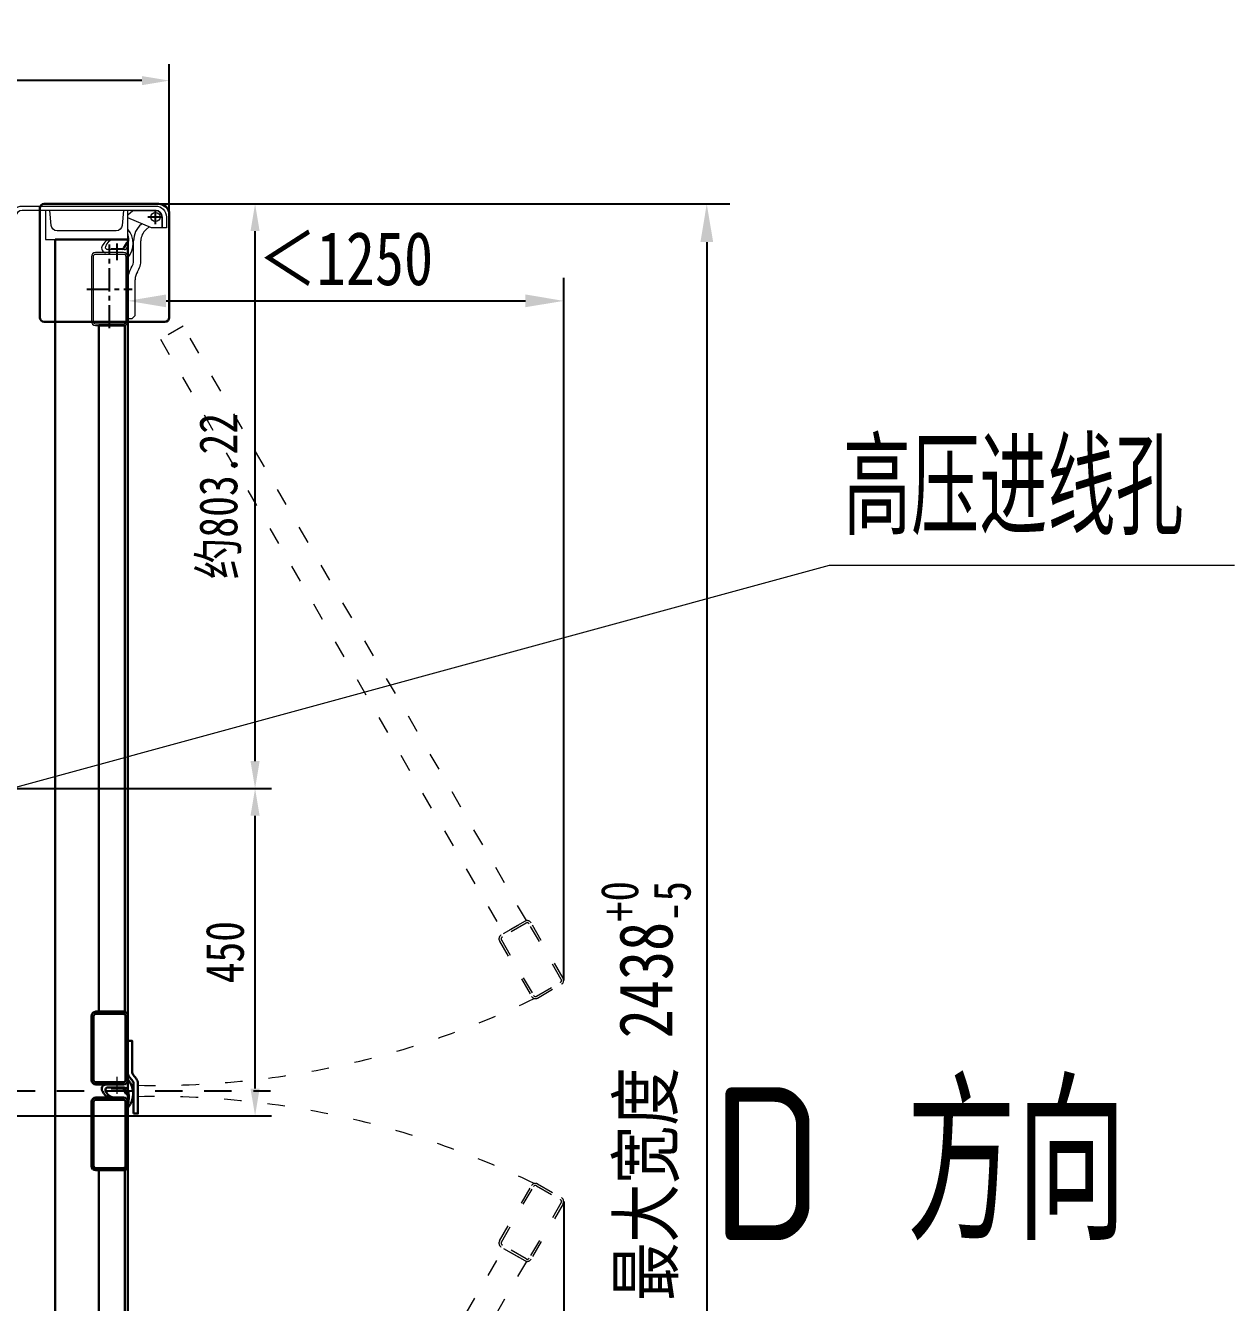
# Model space of a CAD drawing. Header units: millimetres. Extents: x 0 to 87554, y -20854 to 20404.
# Drawn here: x 12870 to 14531, y 5872 to 7627 of the extents above; entities that cross this region are included whole.
import ezdxf

# ---------------------------------------------------------------- set-up
doc = ezdxf.new("R2010")
doc.units = ezdxf.units.MM
for name, pattern in [('ACAD_ISO03W100', [30, 12, -18]), ('CENTER', [50.8, 31.75, -6.35, 6.35, -6.35]), ('JIS_02_0.7', [1.35, 0.75, -0.6])]:
    doc.linetypes.add(name, pattern=pattern)
doc.layers.get('0').update_dxf_attribs({"lineweight": 15})
doc.layers.get('Defpoints').update_dxf_attribs({"lineweight": 15})
doc.layers.add('2', color=4, linetype='CENTER')
doc.layers.add('CT', color=4, linetype='CENTER')
for name, color, linetype, lineweight in [('AM_0', 7, 'Continuous', 30), ('AM_7', 4, 'CENTER', 15), ('CO', 7, 'Continuous', 9), ('THICK', 7, 'Continuous', 0), ('标注', 1, 'Continuous', 18)]:
    doc.layers.add(name, color=color, linetype=linetype, lineweight=lineweight)
doc.styles.add('GB', font='gbenor.shx', dxfattribs={"bigfont": 'gbcbig.shx'})
doc.styles.get("Standard").update_dxf_attribs({"font": 'isocp.shx', "width": 0.707, "bigfont": 'hztxt.shx'})
doc.styles.add('txtstyle_200', font='tssdeng.shx', dxfattribs={"bigfont": 'hztxt.shx'})
doc.styles.add('仿宋', font='', dxfattribs={"width": 0.8})
doc.styles.get('仿宋').set_extended_font_data('仿宋_gb2312')
doc.dimstyles.new('12倍', dxfattribs={"dimscale": 21, "dimtxt": 3.5, "dimasz": 2.5, "dimexe": 1.5, "dimexo": 0, "dimgap": 1, "dimtad": 1, "dimtoh": 1, "dimdsep": 46, "dimtxsty": '仿宋', "dimcen": 2.5, "dimdle": 5, "dimclrd": 4, "dimclre": 4, "dimclrt": 3, "dimadec": 0, "dimazin": 0, "dimtfac": 1, "dimtmove": 0, "dimatfit": 3, "dimfxl": 1, "dimtolj": 1, "dimarcsym": 0})
doc.dimstyles.new('DJ', dxfattribs={"dimtxt": 75, "dimasz": 75, "dimexe": 20, "dimexo": 0, "dimgap": 20, "dimtad": 1, "dimdec": 1, "dimtxsty": 'Standard', "dimcen": 10, "dimclrd": 95, "dimclre": 95, "dimclrt": 95, "dimadec": 0, "dimazin": 0, "dimtfac": 1, "dimtdec": 1, "dimtmove": 1, "dimatfit": 3, "dimfxl": 1, "dimlwd": 13, "dimlwe": 15, "dimarcsym": 0})

# ---------------------------------------------------------------- blocks, each defined once
blk = doc.blocks.new('*D103')
at = {"layer": 'Defpoints', "color": 0, "lineweight": -3, "transparency": 16777216}
for p in [(13609.3, 6010.9), (13010.4, 5130.1), (13609.3, 5052)]:
    blk.add_point(p, dxfattribs=at)
at = {"layer": 'THICK', "color": 4, "linetype": 'Continuous', "lineweight": -2, "transparency": 16777216}
for p, q in [((13609.3, 6010.9), (13609.3, 5020.5)), ((13010.4, 5130.1), (13010.4, 5020.5)), ((13062.9, 5052), (13556.8, 5052))]:
    blk.add_line(p, q, dxfattribs=at)
at = {"layer": 'THICK', "color": 4, "lineweight": -3, "transparency": 16777216}
for points in [[(13062.9, 5060.7), (13062.9, 5043.2), (13010.4, 5052)], [(13556.8, 5060.7), (13556.8, 5043.2), (13609.3, 5052)]]:
    blk.add_solid(points, dxfattribs=at)
at = {"layer": 'THICK', "color": 3, "lineweight": -3, "transparency": 16777216, "insert": (13309.8, 5109.7), "char_height": 73.5, "attachment_point": 5, "style": '仿宋'}
blk.add_mtext('\\A1;＜1250', dxfattribs=at)
blk = doc.blocks.new('*D104')
at = {"layer": 'Defpoints', "color": 0, "lineweight": -3, "transparency": 16777216}
for p in [(13609.3, 7248.5), (13010.4, 7195.5), (13609.3, 6314.7)]:
    blk.add_point(p, dxfattribs=at)
at = {"layer": 'THICK', "color": 4, "linetype": 'Continuous', "lineweight": -2, "transparency": 16777216}
for p, q in [((13010.4, 7195.5), (13010.4, 7280)), ((13609.3, 6314.7), (13609.3, 7280)), ((13062.9, 7248.5), (13556.8, 7248.5))]:
    blk.add_line(p, q, dxfattribs=at)
at = {"layer": 'THICK', "color": 4, "lineweight": -3, "transparency": 16777216}
for points in [[(13062.9, 7257.3), (13062.9, 7239.8), (13010.4, 7248.5)], [(13556.8, 7257.3), (13556.8, 7239.8), (13609.3, 7248.5)]]:
    blk.add_solid(points, dxfattribs=at)
at = {"layer": 'THICK', "color": 3, "lineweight": -3, "transparency": 16777216, "insert": (13309.8, 7306.3), "char_height": 73.5, "attachment_point": 5, "style": '仿宋'}
blk.add_mtext('\\A1;＜1250', dxfattribs=at)
blk = doc.blocks.new('*D46')
at = {"color": 4, "linetype": 'Continuous', "lineweight": -2}
for p, q in [((12994.8, 7381.8), (13207.8, 7381.8)), ((13185.3, 6616), (13185.3, 7344.3)), ((12055.8, 6578.5), (13207.8, 6578.5))]:
    blk.add_line(p, q, dxfattribs=at)
at = {"color": 4, "lineweight": -3}
for points in [[(13179, 7344.3), (13191.5, 7344.3), (13185.3, 7381.8)], [(13179, 6616), (13191.5, 6616), (13185.3, 6578.5)]]:
    blk.add_solid(points, dxfattribs=at)
at = {"layer": 'Defpoints', "color": 0, "lineweight": -3}
for p in [(12994.8, 7381.8), (13185.3, 7381.8), (12055.8, 6578.5)]:
    blk.add_point(p, dxfattribs=at)
at = {"color": 3, "lineweight": -3, "insert": (13137.4, 6980.2), "char_height": 52.5, "attachment_point": 5, "rotation": 90, "style": '仿宋'}
blk.add_mtext('\\A1;约803.22', dxfattribs=at)
blk = doc.blocks.new('*D47')
at = {"color": 4, "linetype": 'Continuous', "lineweight": -2}
for p, q in [((12055.8, 6578.5), (13207.8, 6578.5)), ((13185.3, 6166), (13185.3, 6541)), ((12061.8, 6128.5), (13207.8, 6128.5))]:
    blk.add_line(p, q, dxfattribs=at)
at = {"color": 4, "lineweight": -3}
for points in [[(13179, 6541), (13191.5, 6541), (13185.3, 6578.5)], [(13179, 6166), (13191.5, 6166), (13185.3, 6128.5)]]:
    blk.add_solid(points, dxfattribs=at)
at = {"layer": 'Defpoints', "color": 0, "lineweight": -3}
for p in [(12055.8, 6578.5), (13185.3, 6578.5), (12061.8, 6128.5)]:
    blk.add_point(p, dxfattribs=at)
at = {"color": 3, "lineweight": -3, "insert": (13144, 6353.5), "char_height": 52.5, "attachment_point": 5, "rotation": 90, "style": '仿宋'}
blk.add_mtext('\\A1;450', dxfattribs=at)
blk = doc.blocks.new('*D49')
at = {"layer": 'Defpoints', "color": 0, "lineweight": -3, "transparency": 16777216}
for p in [(13020.7, 7381.8), (13020.7, 4943.8), (13805.9, 4943.8)]:
    blk.add_point(p, dxfattribs=at)
at = {"layer": 'THICK', "color": 4, "linetype": 'Continuous', "lineweight": -2, "transparency": 16777216}
for p, q in [((13020.7, 7381.8), (13837.4, 7381.8)), ((13805.9, 7329.3), (13805.9, 4996.3)), ((13020.7, 4943.8), (13837.4, 4943.8))]:
    blk.add_line(p, q, dxfattribs=at)
at = {"layer": 'THICK', "color": 4, "lineweight": -3, "transparency": 16777216}
for points in [[(13797.2, 7329.3), (13814.7, 7329.3), (13805.9, 7381.8)], [(13797.2, 4996.3), (13814.7, 4996.3), (13805.9, 4943.8)]]:
    blk.add_solid(points, dxfattribs=at)
at = {"layer": 'THICK', "color": 3, "lineweight": -3, "transparency": 16777216, "insert": (13722, 6162.8), "char_height": 73.5, "attachment_point": 5, "rotation": 90, "style": '仿宋'}
blk.add_mtext('\\A1;最大宽度 2438{\\H0.7x;\\S+0^ -5;}', dxfattribs=at)
blk = doc.blocks.new('*D253')
at = {"color": 4, "linetype": 'Continuous', "lineweight": -2}
for p, q in [((12037.4, 6705.1), (12037.4, 7573.7)), ((13067.4, 7321.8), (13067.4, 7573.7)), ((13029.9, 7551.2), (12074.9, 7551.2))]:
    blk.add_line(p, q, dxfattribs=at)
at = {"color": 4, "lineweight": -3}
for points in [[(12074.9, 7557.4), (12074.9, 7544.9), (12037.4, 7551.2)], [(13029.9, 7557.4), (13029.9, 7544.9), (13067.4, 7551.2)]]:
    blk.add_solid(points, dxfattribs=at)
at = {"layer": 'Defpoints', "color": 0, "lineweight": -3}
for p in [(12037.4, 7551.2), (13067.4, 7321.8), (12037.4, 6705.1)]:
    blk.add_point(p, dxfattribs=at)
at = {"color": 3, "lineweight": -3, "insert": (12552.4, 7592.4), "char_height": 52.5, "attachment_point": 5, "style": '仿宋'}
blk.add_mtext('\\A1;About1030', dxfattribs=at)

msp = doc.modelspace()

# ---------------------------------------------------------------- linework, layer by layer
at = {"layer": '2', "color": 1, "linetype": 'JIS_02_0.7', "ltscale": 50}
msp.add_line((6837.976, 6162.757), (13206.433, 6162.757), dxfattribs=at)
at = {"layer": 'AM_0'}
for p, q in [((12977.578, 6159.09), (12975.53, 6162.288)), ((12976.589, 6171.757), (12996.589, 6171.757)), ((13005.386, 6167.475), (12982.686, 6167.475)), ((12987.686, 6166.275), (12987.686, 6167.475)), ((13002.656, 6166.275), (12987.686, 6166.275)), ((13008.308, 6158.475), (13004.383, 6165.275)), ((13009.694, 6158.475), (13005.423, 6165.875)), ((13009.7, 6158.475), (13008.313, 6158.475))]:
    msp.add_line(p, q, dxfattribs=at)
for points in [[(13067.387, 7225.757, -0.41421356), (13061.387, 7219.757), (12895.387, 7219.757, -0.41421356), (12889.387, 7225.757), (12889.387, 7375.757, -0.41421356), (12895.387, 7381.757), (13052.887, 7381.757, -0.41421356), (13067.387, 7367.257)], [(13010.389, 6177.757), (13010.389, 6265.757, 0.41421356), (13004.389, 6271.757), (12966.389, 6271.757, 0.41421356), (12960.389, 6265.757), (12960.389, 6177.757, 0.41421356), (12966.389, 6171.757), (13004.389, 6171.757, 0.41421356)], [(13007.389, 6177.757), (13007.389, 6265.757, 0.41421356), (13004.389, 6268.757), (12966.389, 6268.757, 0.41421356), (12963.389, 6265.757), (12963.389, 6177.757, 0.41421356), (12966.389, 6174.757), (13004.389, 6174.757, 0.41421356)], [(13018.389, 6131.757), (13018.389, 6172.811, 0.17030362), (13017.238, 6176.091), (13013.183, 6181.16, -0.17030362), (13010.389, 6189.125), (13010.389, 6231.757), (13016.389, 6231.757), (13016.389, 6189.125, 0.17030362), (13017.868, 6184.908), (13021.923, 6179.839, -0.17030362), (13024.389, 6172.811), (13024.389, 6131.757)], [(13010.389, 6059.757), (13010.389, 6147.757, 0.41421356), (13004.389, 6153.757), (12966.389, 6153.757, 0.41421356), (12960.389, 6147.757), (12960.389, 6059.757, 0.41421356), (12966.389, 6053.757), (13004.389, 6053.757, 0.41421356)], [(13007.389, 6059.757), (13007.389, 6147.757, 0.41421356), (13004.389, 6150.757), (12966.389, 6150.757, 0.41421356), (12963.389, 6147.757), (12963.389, 6059.757, 0.41421356), (12966.389, 6056.757), (13004.389, 6056.757, 0.41421356)]]:
    msp.add_lwpolyline(points, format="xyb", close=True, dxfattribs=at)
for points in [[(12910.388, 7332.757), (13010.388, 7332.757), (13010.388, 4992.757), (12910.388, 4992.757)], [(12970.389, 7214.757), (12970.389, 6271.757), (13006.389, 6271.757), (13006.389, 7214.757)], [(12970.389, 5110.757), (12970.389, 6053.757), (13006.389, 6053.757), (13006.389, 5110.757)]]:
    msp.add_lwpolyline(points, close=True, dxfattribs=at)
for centre, radius, start, end in [((12987.83, 6159.102), 29.999, 319.3433, 40.8513), ((12980.586, 6165.525), 6, 89.9999, 212.6393), ((12988.528, 6166.102), 13, 212.639, 251.7393), ((12982.686, 6164.475), 3, 89.9999, 199.1358), ((12994.129, 6168.102), 15, 197.5869, 253.0084), ((13002.656, 6164.275), 3.2, 30.0018, 89.99992), ((13002.656, 6164.275), 2, 29.9977, 89.99992), ((13005.386, 6162.475), 5, 19.5685, 89.99992), ((12981.829, 6154.102), 30, 343.3317, 19.5663)]:
    msp.add_arc(centre, radius, start, end, dxfattribs=at)
at = {"layer": 'AM_7'}
msp.add_line((12995.724, 6158.944), (12995.724, 6182.15), dxfattribs=at)
at = {"layer": 'CO'}
for p, q in [((13029.104, 7354.103), (13029.57, 7354.494)), ((13035.532, 7346.443), (13039.85, 7350.066)), ((12977.378, 7327.424), (12975.33, 7324.226)), ((13005.186, 7319.039), (12982.486, 7319.039)), ((13002.456, 7320.239), (12987.486, 7320.239)), ((12987.486, 7320.239), (12987.486, 7319.039)), ((13008.108, 7328.039), (13004.183, 7321.239)), ((13009.494, 7328.04), (13005.223, 7320.64)), ((13009.5, 7328.039), (13008.113, 7328.039)), ((13018.388, 7304.757), (13018.388, 7331.122)), ((13028.388, 7304.757), (13028.388, 7331.122)), ((13010.388, 7223.757), (13010.388, 7277.628)), ((13020.388, 7228.257), (13020.388, 7277.628)), ((13015.888, 7223.757), (13010.388, 7223.757)), ((13020.388, 7228.257), (13015.888, 7223.757))]:
    msp.add_line(p, q, dxfattribs=at)
msp.add_lwpolyline([(12841.388, 7334.759, 0.41421356), (12850.387, 7343.758), (12850.387, 7363.758, -0.41421356), (12865.386, 7378.757), (13048.388, 7378.757, -0.41421356), (13063.387, 7363.758), (13063.387, 7348.758), (13057.387, 7348.758), (13057.387, 7363.758, 0.41421356), (13048.388, 7372.758), (12865.386, 7372.758, 0.41421356), (12856.387, 7363.758), (12856.387, 7343.758, -0.41421356), (12841.388, 7328.759), (12800.387, 7328.759), (12800.387, 7334.759), (12841.388, 7334.759)], format="xyb", dxfattribs=at)
for points in [[(13002.577, 7352.06, -0.38887873), (12994.608, 7344.757), (12913.168, 7344.757, -0.38887873), (12905.199, 7352.06), (12903.388, 7372.758), (12897.388, 7372.758), (12897.388, 7332.757), (13010.388, 7332.757), (13010.388, 7372.758), (13004.388, 7372.758)], [(13048.388, 7372.758, -0.41421356), (13057.388, 7363.758), (13057.388, 7348.757), (13042.888, 7348.757), (13010.388, 7362.757), (13010.388, 7366.757), (13017.388, 7372.757), (13017.388, 7372.758)], [(13004.639, 7314.757), (12966.139, 7314.757, 0.41421356), (12960.389, 7309.007), (12960.389, 7220.507, 0.41421356), (12966.139, 7214.757), (13004.639, 7214.757, 0.41421356), (13010.389, 7220.507), (13010.389, 7309.007, 0.41421356)], [(13004.639, 7312.457), (12966.139, 7312.457, 0.41421356), (12962.689, 7309.007), (12962.689, 7220.507, 0.41421356), (12966.139, 7217.057), (13004.639, 7217.057, 0.41421356), (13008.089, 7220.507), (13008.089, 7309.007, 0.41421356)]]:
    msp.add_lwpolyline(points, format="xyb", close=True, dxfattribs=at)
msp.add_circle((13048.388, 7363.757), 6.35, dxfattribs=at)
for centre, radius, start, end in [((13048.388, 7331.122), 30, 130, 180), ((12981.629, 7332.412), 30, 340.4337, 16.6683), ((12987.63, 7327.412), 29.999, 319.1487, 40.6567), ((13048.388, 7331.122), 20, 130, 180), ((12980.386, 7320.989), 6, 147.3607, 270.0001), ((12988.328, 7320.412), 13, 108.2607, 147.361), ((12982.486, 7322.039), 3, 160.8642, 270.0001), ((12993.929, 7318.412), 15, 106.9916, 162.4131), ((13002.456, 7322.239), 2, 270.00008, 330.0023), ((13002.456, 7322.239), 3.2, 270.00008, 329.9982), ((13005.186, 7324.039), 5, 270.00008, 340.4315), ((12998.388, 7304.757), 20, 327.14012, 0), ((12998.388, 7304.757), 30, 327.14012, 0), ((13040.388, 7277.628), 30, 147.14012, 180), ((13040.388, 7277.628), 20, 147.14012, 180)]:
    msp.add_arc(centre, radius, start, end, dxfattribs=at)
at = {"layer": 'CT'}
for p, q in [((13048.388, 7353.818), (13048.388, 7373.572)), ((13057.902, 7363.757), (13037.861, 7363.757)), ((12985.389, 7210.816), (12985.389, 7325.818)), ((12995.524, 7327.57), (12995.524, 7304.364)), ((12953.986, 7264.757), (13016.497, 7264.757))]:
    msp.add_line(p, q, dxfattribs=at)
at = {"layer": 'THICK', "color": 4, "linetype": 'ACAD_ISO03W100', "ltscale": 2}
for points in [[(13055.339, 7195.72), (13526.839, 6379.058), (13558.016, 6397.058), (13086.516, 7213.72)], [(13055.339, 5129.795), (13526.839, 5946.457), (13558.016, 5928.457), (13086.516, 5111.795)]]:
    msp.add_lwpolyline(points, close=True, dxfattribs=at)
for points in [[(13608.48, 6317.652), (13564.48, 6393.862, 0.41421356), (13556.284, 6396.058), (13523.375, 6377.058, 0.41421356), (13521.179, 6368.862), (13565.179, 6292.652, 0.41421356), (13573.375, 6290.455), (13606.284, 6309.455, 0.41421356)], [(13605.882, 6316.152), (13561.882, 6392.362, 0.41421356), (13557.784, 6393.46), (13524.875, 6374.46, 0.41421356), (13523.777, 6370.362), (13567.777, 6294.152, 0.41421356), (13571.875, 6293.053), (13604.784, 6312.053, 0.41421356)], [(13608.48, 6007.863), (13564.48, 5931.653, -0.41421356), (13556.284, 5929.457), (13523.375, 5948.457, -0.41421356), (13521.179, 5956.653), (13565.179, 6032.863, -0.41421356), (13573.375, 6035.059), (13606.284, 6016.059, -0.41421356)], [(13605.882, 6009.363), (13561.882, 5933.153, -0.41421356), (13557.784, 5932.055), (13524.875, 5951.055, -0.41421356), (13523.777, 5955.153), (13567.777, 6031.363, -0.41421356), (13571.875, 6032.461), (13604.784, 6013.461, -0.41421356)]]:
    msp.add_lwpolyline(points, format="xyb", close=True, dxfattribs=at)
for centre, start, end in [((13048.388, 7363.757), 268.847682, 295.855766), ((13048.388, 4961.757), 64.144234, 91.152318)]:
    msp.add_arc(centre, 1193.363, start, end, dxfattribs=at)

# ---------------------------------------------------------------- texts
at = {"color": 34, "lineweight": 15, "insert": (14382.521, 6167.912), "char_height": 210, "attachment_point": 3, "style": 'GB'}
msp.add_mtext('D 方向', dxfattribs=at)
at = {"layer": '标注', "color": 1, "insert": (13993.093, 6926.564), "char_height": 130, "width": 1197.11505, "attachment_point": 7, "style": 'txtstyle_200'}
msp.add_mtext('{\\Fgbenor,gbcbig|c134;高压进线孔  }', dxfattribs=at)

# ---------------------------------------------------------------- dimensions: what is measured, and where the dimension line sits
at = {"lineweight": -3}
dim = msp.add_linear_dim(base=(12037.387, 7551.165), p1=(13067.387, 7321.756), p2=(12037.387, 6705.091), text='About<>', dimstyle='12倍', override={"dimscale": 15}, dxfattribs=at)
dim.commit()
dim.dimension.update_dxf_attribs({"geometry": '*D253', "text_midpoint": (12552.387, 7592.415)})
dim = msp.add_linear_dim(base=(13185.271, 7381.767), p1=(12055.79, 6578.547), p2=(12994.774, 7381.767), angle=90, text='约<>', dimstyle='12倍', override={"dimscale": 15}, dxfattribs=at)
dim.commit()
dim.dimension.update_dxf_attribs({"geometry": '*D46', "text_midpoint": (13137.422, 6980.157)})
dim = msp.add_linear_dim(base=(13185.271, 6578.547), p1=(12061.769, 6128.547), p2=(12055.79, 6578.547), angle=90, dimstyle='12倍', override={"dimscale": 15}, dxfattribs=at)
dim.commit()
dim.dimension.update_dxf_attribs({"geometry": '*D47', "text_midpoint": (13144.021, 6353.547)})
at = {"layer": 'THICK', "lineweight": -3}
dim = msp.add_linear_dim(base=(13805.928, 4943.757), p1=(13020.677, 7381.757), p2=(13020.677, 4943.757), angle=270, text='最大宽度 <>{\\H0.7x;\\S+0^ -5;}', dimstyle='12倍', dxfattribs=at)
dim.commit()
dim.dimension.update_dxf_attribs({"geometry": '*D49', "text_midpoint": (13722.002, 6162.757)})
for base, p1, p2, picture, middle in [((13609.284, 7248.539), (13010.388, 7195.453), (13609.284, 6314.652), '*D104', (13309.836, 7306.289)), ((13609.284, 5051.953), (13010.388, 5130.061), (13609.284, 6010.863), '*D103', (13309.836, 5109.703))]:
    dim = msp.add_linear_dim(base=base, p1=p1, p2=p2, text='＜1250', dimstyle='12倍', dxfattribs=at)
    dim.commit()
    dim.dimension.update_dxf_attribs({"geometry": picture, "text_midpoint": middle})

# ---------------------------------------------------------------- leaders
msp.add_leader([(12749.134, 6551.007), (13974.382, 6885.15), (14530.971, 6885.15)], dimstyle='DJ', override={"dimtad": 0, "dimfxl": 1.25, "dimarcsym": 1}, dxfattribs=at)

doc.saveas('drawing.dxf')
